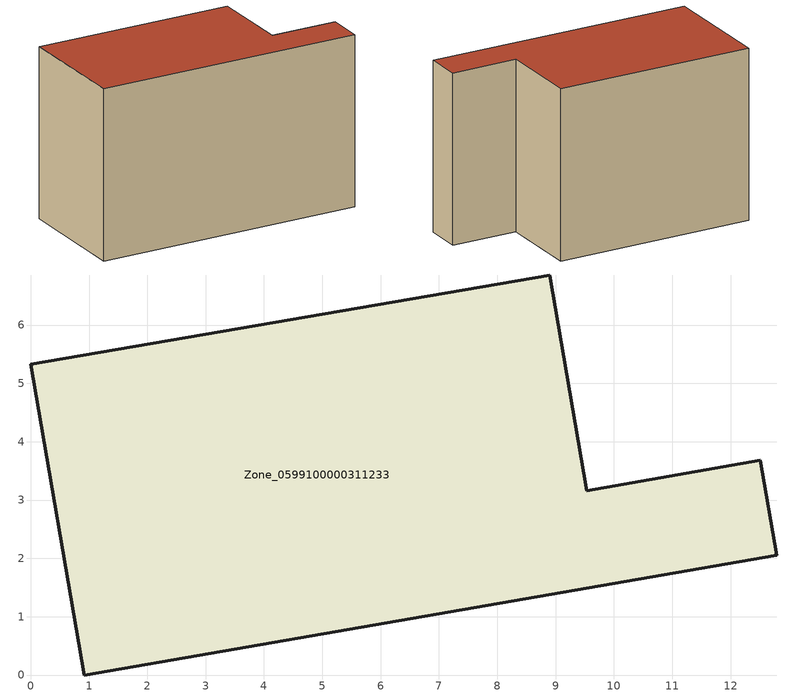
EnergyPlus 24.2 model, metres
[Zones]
Zone_0599100000311233
 floor ground (C_G): 0.92,0 0,5.33 8.9,6.86 9.53,3.16 12.51,3.68 12.79,2.05 z0
 wall outside (C_F): 0.92,0 12.79,2.05 12.51,3.68 9.53,3.16 8.9,6.86 0,5.33 0.92,0 z0:7.73
 roof outside (C_R): 0,5.33 0.92,0 12.79,2.05 12.51,3.68 9.53,3.16 8.9,6.86 z7.73
[BUILDING]
Pand.0599100000311233: North Axis=0; Terrain=City; Loads Convergence Tolerance Value=0.04; Temperature Convergence Tolerance Value=0.4; Solar Distribution=FullExterior; Maximum Number of Warmup Days=25; Minimum Number of Warmup Days=1
[Site:Location]
Rotterdam.The.Hague.AP_ZH_NLD Design_Conditions: Latitude=51.96; Longitude=4.45; Time Zone=1; Elevation=-4.5
[SITE:GROUNDTEMPERATURE:BUILDINGSURFACE]
18, 18, 18, 18, 18, 18, 18, 18, 18, 18, 18, 18
[MATERIAL] Thermal Absorptance=0.9; Solar Absorptance=0.7; Visible Absorptance=0.7
Name | Roughness | Thickness | Conductivity | Density | Specific Heat
G.TI.1975-1991 | MediumSmooth | 0.15 | 0.288461 | 540 | 1210
F.TI.1975-1991 | Rough | 0.3 | 0.230769 | 1920 | 840
R.TI.1975-1991 | MediumRough | 0.2 | 0.153846 | 1500 | 1000
[CONSTRUCTION]
C_G: G.TI.1975-1991
C_F: F.TI.1975-1991
C_R: R.TI.1975-1991
[ZONE]
Zone_0599100000311233: Type=1; Multiplier=1; Ceiling Height=Autocalculate; Volume=Autocalculate; Floor Area=autocalculate; Part of Total Floor Area=Yes
[ZONEINFILTRATION:DESIGNFLOWRATE]
Infil_Zone_0599100000311233: Zone or ZoneList or Space or SpaceList=Zone_0599100000311233; Schedule=AlwaysOn; Design Flow Rate Calculation Method=Flow/Area; Flow Rate per Floor Area=0.003; Constant Term Coefficient=1; Temperature Term Coefficient=0; Velocity Term Coefficient=0; Velocity Squared Term Coefficient=0
[HVACTEMPLATE:ZONE:IDEALLOADSAIRSYSTEM]
Zone_0599100000311233: Maximum Heating Supply Air Temperature=50; Minimum Cooling Supply Air Temperature=13; Maximum Heating Supply Air Humidity Ratio=0.0156; Minimum Cooling Supply Air Humidity Ratio=0.0077; Heating Limit=NoLimit; Cooling Limit=NoLimit; Dehumidification Control Type=ConstantSensibleHeatRatio; Cooling Sensible Heat Ratio=0.7; Dehumidification Setpoint=60; Humidification Control Type=None; Humidification Setpoint=30; Outdoor Air Method=None; Outdoor Air Flow Rate per Person=0.00944; Outdoor Air Flow Rate per Zone Floor Area=0; Outdoor Air Flow Rate per Zone=0; Demand Controlled Ventilation Type=None; Outdoor Air Economizer Type=NoEconomizer; Heat Recovery Type=None; Sensible Heat Recovery Effectiveness=0.7; Latent Heat Recovery Effectiveness=0.65
[ZONECONTROL:THERMOSTAT]
ThermostatControl_Zone_0599100000311233: Zone or ZoneList=Zone_0599100000311233; Control Type Schedule=DualSetpointControlType; Control 1=Thermostat_Zone_0599100000311233; Temperature Difference Between Cutout And Setpoint=0
[THERMOSTATSETPOINT:DUALSETPOINT]
Thermostat_Zone_0599100000311233: Heating Setpoint Temperature Schedule=HeatingSetpoint_Zone_0599100000311233; Cooling Setpoint Temperature Schedule=CoolingSetpoint_Zone_0599100000311233
[SCHEDULE:COMPACT]
HeatingSetpoint_Zone_0599100000311233: Through: 12/31, For: AllDays, Until: 24:00, 21
CoolingSetpoint_Zone_0599100000311233: Through: 12/31, For: AllDays, Until: 24:00, 24
DualSetpointControlType: Through: 12/31, For: AllDays, Until: 24:00, 4
AlwaysOn: Through: 12/31, For: AllDays, Until: 24:00, 1
